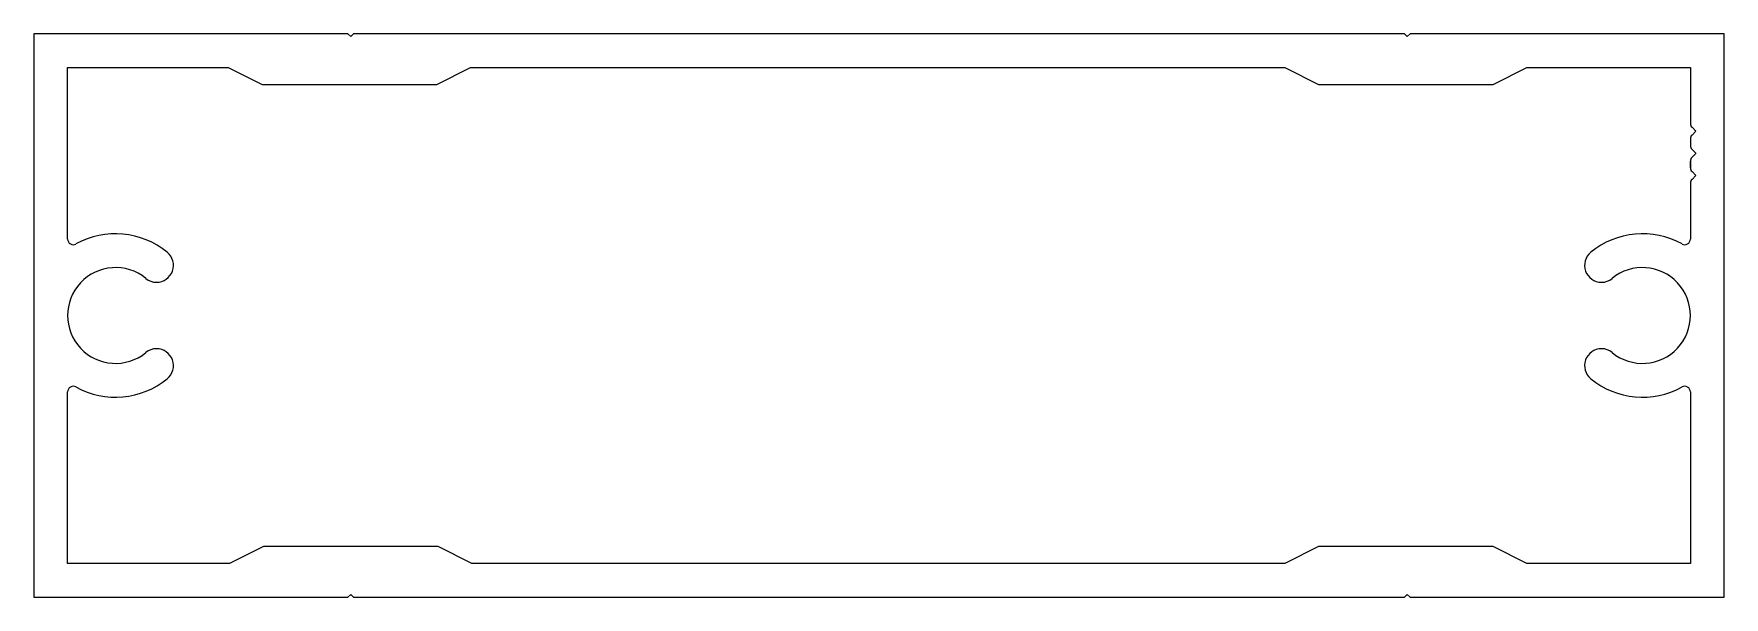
# Model space of a CAD drawing. Extents: x -38.6 to 37.6, y 0.6 to 26.
import ezdxf

# ---------------------------------------------------------------- set-up
doc = ezdxf.new("R2010")
doc.units = 0
doc.layers.get('0').update_dxf_attribs({"linetype": 'CONTINUOUS'})

msp = doc.modelspace()

# ---------------------------------------------------------------- linework, layer by layer
at = {"color": 7}
for p, q in [((-24.483, 25.985), (-38.643, 25.985)), ((-38.643, 25.985), (-38.643, 0.585)), ((-24.356, 25.858), (-24.483, 25.985)), ((-24.229, 25.985), (-24.356, 25.858)), ((23.142, 25.985), (-24.229, 25.985)), ((23.269, 25.858), (23.142, 25.985)), ((23.396, 25.985), (23.269, 25.858)), ((37.557, 25.985), (23.396, 25.985)), ((37.557, 0.585), (37.557, 25.985)), ((-37.119, 16.73), (-37.119, 24.461)), ((-37.119, 24.461), (-29.88, 24.461)), ((-29.88, 24.461), (-28.356, 23.699)), ((-20.482, 23.699), (-18.958, 24.461)), ((-18.958, 24.461), (17.745, 24.461)), ((17.745, 24.461), (19.269, 23.699)), ((27.143, 23.699), (28.667, 24.461)), ((28.667, 24.461), (36.033, 24.461)), ((36.033, 24.461), (36.033, 21.949)), ((-28.356, 23.699), (-20.482, 23.699)), ((19.269, 23.699), (27.143, 23.699)), ((36.106, 21.772), (36.277, 21.601)), ((36.277, 21.59), (36.106, 21.418)), ((36.033, 21.242), (36.033, 20.949)), ((36.106, 20.772), (36.277, 20.601)), ((36.277, 20.59), (36.106, 20.419)), ((36.033, 20.242), (36.033, 19.949)), ((36.033, 19.949), (36.033, 20.242)), ((36.033, 20.242), (36.033, 19.949)), ((36.033, 19.949), (36.033, 20.242)), ((36.033, 20.242), (36.033, 19.949)), ((36.033, 19.242), (36.033, 19.242)), ((36.033, 19.242), (36.033, 16.73)), ((36.106, 19.772), (36.277, 19.601)), ((36.277, 19.59), (36.106, 19.419)), ((36.033, 16.73), (36.033, 16.73)), ((-33.11, 14.783), (-33.11, 14.783)), ((32.024, 14.783), (32.024, 14.783)), ((-33.11, 11.786), (-33.11, 11.786)), ((32.024, 11.786), (32.024, 11.786)), ((-37.119, 2.109), (-37.119, 9.839)), ((36.033, 9.839), (36.033, 2.109)), ((-28.293, 2.871), (-29.817, 2.109)), ((-20.419, 2.871), (-28.293, 2.871)), ((-18.895, 2.109), (-20.419, 2.871)), ((19.269, 2.871), (17.745, 2.109)), ((27.143, 2.871), (19.269, 2.871)), ((28.667, 2.109), (27.143, 2.871)), ((-29.817, 2.109), (-37.119, 2.109)), ((17.745, 2.109), (-18.895, 2.109)), ((36.033, 2.109), (28.667, 2.109)), ((-38.643, 0.585), (-24.483, 0.585)), ((-24.483, 0.585), (-24.356, 0.712)), ((-24.356, 0.712), (-24.229, 0.585)), ((-24.229, 0.585), (23.142, 0.585)), ((23.142, 0.585), (23.269, 0.712)), ((23.269, 0.712), (23.396, 0.585)), ((23.396, 0.585), (37.557, 0.585))]:
    msp.add_line(p, q, dxfattribs=at)
for centre, radius, start, end in [((36.283, 21.949), 0.25, 180, 225), ((36.283, 21.242), 0.25, 135, 180), ((36.272, 21.595), 0.008, 315, 45), ((36.283, 20.949), 0.25, 180, 225), ((36.272, 20.595), 0.008, 315, 45), ((36.283, 20.242), 0.25, 135, 180), ((36.283, 19.949), 0.25, 180, 225), ((36.283, 19.242), 0.25, 135, 180), ((36.272, 19.595), 0.008, 315, 45), ((-34.96, 13.285), 3.683, 50.70659, 118.93853), ((33.874, 13.285), 3.683, 61.06147, 129.29341), ((-36.865, 16.73), 0.254, 180, 298.93853), ((-33.11, 15.545), 0.762, 270, 50.70659), ((32.024, 15.545), 0.762, 129.29341, 270), ((35.779, 16.73), 0.254, 241.06147, 0), ((-34.96, 13.285), 2.159, 50.70659, 309.29341), ((33.874, 13.285), 2.159, 230.70659, 129.29341), ((-33.11, 15.545), 0.762, 230.70659, 270), ((32.024, 15.545), 0.762, 270, 309.29341), ((-33.11, 11.024), 0.762, 90, 129.29341), ((-33.11, 11.024), 0.762, 309.29341, 90), ((32.024, 11.024), 0.762, 90, 230.70659), ((32.024, 11.024), 0.762, 50.70659, 90), ((-36.865, 9.839), 0.254, 61.06147, 180), ((-34.96, 13.285), 3.683, 241.06147, 309.29341), ((33.874, 13.285), 3.683, 230.70659, 298.93853), ((35.779, 9.839), 0.254, 360, 118.93853)]:
    msp.add_arc(centre, radius, start, end, dxfattribs=at)

doc.saveas('drawing.dxf')
